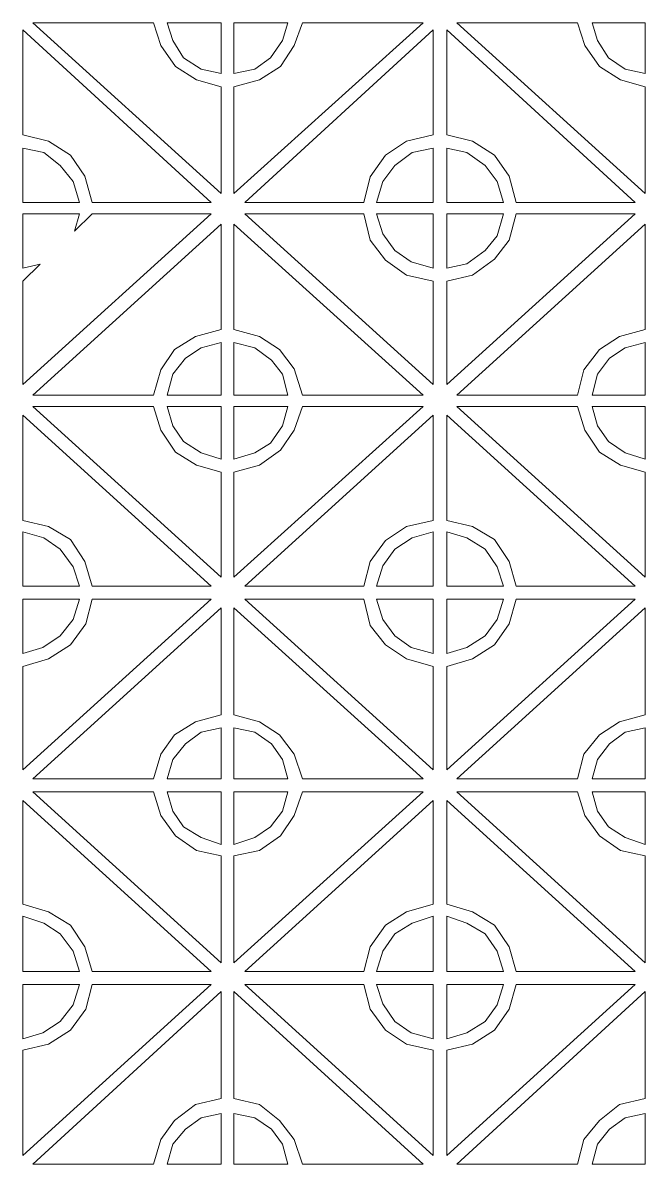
# Model space of a CAD drawing. Header units: millimetres. Extents: x -1200 to 1200, y -590 to 590.
# Drawn here: x 556 to 1200, y -590 to 590 of the extents above; entities that cross this region are included whole.
import ezdxf

# ---------------------------------------------------------------- set-up
doc = ezdxf.new("R2010")
doc.units = ezdxf.units.MM
doc.header["$MEASUREMENT"] = 0
doc.layers.add('Layer 1', color=7, linetype='Continuous')

msp = doc.modelspace()

# ---------------------------------------------------------------- linework, layer by layer
at = {"layer": 'Layer 1', "color": 250, "lineweight": 20}
for points, knots in [([(628.0715, 404.3306), (628.0715, 404.3306), (620.5091, 431.4924), (620.5091, 431.4924), (620.5091, 431.4924), (605.3845, 453.2242), (605.3845, 453.2242), (605.3845, 453.2242), (582.6975, 467.7143), (582.6975, 467.7143), (582.6975, 467.7143), (556.2331, 474.0575), (556.2331, 474.0575), (556.2331, 474.0575), (556.2331, 582.7269), (556.2331, 582.7269), (556.2331, 582.7269), (750.9556, 404.3306), (750.9556, 404.3306), (750.9556, 404.3306), (628.0715, 404.3306), (628.0715, 404.3306)], [0, 0, 0, 0, 0.142857143, 0.142857143, 0.142857143, 0.285714286, 0.285714286, 0.285714286, 0.428571429, 0.428571429, 0.428571429, 0.571428571, 0.571428571, 0.571428571, 0.714285714, 0.714285714, 0.714285714, 0.857142857, 0.857142857, 0.857142857, 1, 1, 1, 1]), ([(566.6313, 589.972), (566.6313, 589.972), (691.4021, 589.972), (691.4021, 589.972), (691.4021, 589.972), (698.9645, 566.4253), (698.9645, 566.4253), (698.9645, 566.4253), (714.0892, 544.6937), (714.0892, 544.6937), (714.0892, 544.6937), (735.8309, 531.1054), (735.8309, 531.1054), (735.8309, 531.1054), (761.3538, 523.8604), (761.3538, 523.8604), (761.3538, 523.8604), (761.3538, 413.3834), (761.3538, 413.3834), (761.3538, 413.3834), (566.6313, 589.972), (566.6313, 589.972)], [0, 0, 0, 0, 0.142857143, 0.142857143, 0.142857143, 0.285714286, 0.285714286, 0.285714286, 0.428571429, 0.428571429, 0.428571429, 0.571428571, 0.571428571, 0.571428571, 0.714285714, 0.714285714, 0.714285714, 0.857142857, 0.857142857, 0.857142857, 1, 1, 1, 1]), ([(761.3538, 537.4487), (761.3538, 537.4487), (740.5574, 541.9731), (740.5574, 541.9731), (740.5574, 541.9731), (722.5968, 553.7464), (722.5968, 553.7464), (722.5968, 553.7464), (711.2533, 571.8592), (711.2533, 571.8592), (711.2533, 571.8592), (705.5815, 589.972), (705.5815, 589.972), (705.5815, 589.972), (761.3538, 589.972), (761.3538, 589.972), (761.3538, 589.972), (761.3538, 537.4487), (761.3538, 537.4487)], [0, 0, 0, 0, 0.166666667, 0.166666667, 0.166666667, 0.333333333, 0.333333333, 0.333333333, 0.5, 0.5, 0.5, 0.666666667, 0.666666667, 0.666666667, 0.833333333, 0.833333333, 0.833333333, 1, 1, 1, 1]), ([(774.5879, 413.3834), (774.5879, 413.3834), (774.5879, 523.8604), (774.5879, 523.8604), (774.5879, 523.8604), (801.0522, 531.1054), (801.0522, 531.1054), (801.0522, 531.1054), (822.7939, 544.6937), (822.7939, 544.6937), (822.7939, 544.6937), (836.9733, 566.4253), (836.9733, 566.4253), (836.9733, 566.4253), (845.4809, 589.972), (845.4809, 589.972), (845.4809, 589.972), (970.2556, 589.972), (970.2556, 589.972), (970.2556, 589.972), (774.5879, 413.3834), (774.5879, 413.3834)], [0, 0, 0, 0, 0.142857143, 0.142857143, 0.142857143, 0.285714286, 0.285714286, 0.285714286, 0.428571429, 0.428571429, 0.428571429, 0.571428571, 0.571428571, 0.571428571, 0.714285714, 0.714285714, 0.714285714, 0.857142857, 0.857142857, 0.857142857, 1, 1, 1, 1]), ([(774.5879, 537.4487), (774.5879, 537.4487), (774.5879, 589.972), (774.5879, 589.972), (774.5879, 589.972), (830.3562, 589.972), (830.3562, 589.972), (830.3562, 589.972), (824.6845, 571.8592), (824.6845, 571.8592), (824.6845, 571.8592), (812.3957, 553.7464), (812.3957, 553.7464), (812.3957, 553.7464), (796.3257, 541.9731), (796.3257, 541.9731), (796.3257, 541.9731), (774.5879, 537.4487), (774.5879, 537.4487)], [0, 0, 0, 0, 0.166666667, 0.166666667, 0.166666667, 0.333333333, 0.333333333, 0.333333333, 0.5, 0.5, 0.5, 0.666666667, 0.666666667, 0.666666667, 0.833333333, 0.833333333, 0.833333333, 1, 1, 1, 1]), ([(785.9275, 404.3306), (785.9275, 404.3306), (980.65, 582.7269), (980.65, 582.7269), (980.65, 582.7269), (980.65, 474.0575), (980.65, 474.0575), (980.65, 474.0575), (953.2403, 467.7143), (953.2403, 467.7143), (953.2403, 467.7143), (931.4986, 453.2242), (931.4986, 453.2242), (931.4986, 453.2242), (915.4287, 430.5831), (915.4287, 430.5831), (915.4287, 430.5831), (908.8116, 404.3306), (908.8116, 404.3306), (908.8116, 404.3306), (785.9275, 404.3306), (785.9275, 404.3306)], [0, 0, 0, 0, 0.142857143, 0.142857143, 0.142857143, 0.285714286, 0.285714286, 0.285714286, 0.428571429, 0.428571429, 0.428571429, 0.571428571, 0.571428571, 0.571428571, 0.714285714, 0.714285714, 0.714285714, 0.857142857, 0.857142857, 0.857142857, 1, 1, 1, 1]), ([(1066.6715, 404.3306), (1066.6715, 404.3306), (1059.1092, 431.4924), (1059.1092, 431.4924), (1059.1092, 431.4924), (1043.9845, 453.2242), (1043.9845, 453.2242), (1043.9845, 453.2242), (1021.2975, 467.7143), (1021.2975, 467.7143), (1021.2975, 467.7143), (994.8293, 474.0575), (994.8293, 474.0575), (994.8293, 474.0575), (994.8293, 582.7269), (994.8293, 582.7269), (994.8293, 582.7269), (1189.5518, 404.3306), (1189.5518, 404.3306), (1189.5518, 404.3306), (1066.6715, 404.3306), (1066.6715, 404.3306)], [0, 0, 0, 0, 0.142857143, 0.142857143, 0.142857143, 0.285714286, 0.285714286, 0.285714286, 0.428571429, 0.428571429, 0.428571429, 0.571428571, 0.571428571, 0.571428571, 0.714285714, 0.714285714, 0.714285714, 0.857142857, 0.857142857, 0.857142857, 1, 1, 1, 1]), ([(1005.2275, 589.972), (1005.2275, 589.972), (1130.0022, 589.972), (1130.0022, 589.972), (1130.0022, 589.972), (1137.5646, 566.4253), (1137.5646, 566.4253), (1137.5646, 566.4253), (1152.6892, 544.6937), (1152.6892, 544.6937), (1152.6892, 544.6937), (1174.4271, 531.1054), (1174.4271, 531.1054), (1174.4271, 531.1054), (1199.95, 523.8604), (1199.95, 523.8604), (1199.95, 523.8604), (1199.95, 413.3834), (1199.95, 413.3834), (1199.95, 413.3834), (1005.2275, 589.972), (1005.2275, 589.972)], [0, 0, 0, 0, 0.142857143, 0.142857143, 0.142857143, 0.285714286, 0.285714286, 0.285714286, 0.428571429, 0.428571429, 0.428571429, 0.571428571, 0.571428571, 0.571428571, 0.714285714, 0.714285714, 0.714285714, 0.857142857, 0.857142857, 0.857142857, 1, 1, 1, 1]), ([(1199.95, 537.4487), (1199.95, 537.4487), (1179.1536, 541.9731), (1179.1536, 541.9731), (1179.1536, 541.9731), (1162.1421, 553.7464), (1162.1421, 553.7464), (1162.1421, 553.7464), (1150.7986, 571.8592), (1150.7986, 571.8592), (1150.7986, 571.8592), (1145.1269, 589.972), (1145.1269, 589.972), (1145.1269, 589.972), (1199.95, 589.972), (1199.95, 589.972), (1199.95, 589.972), (1199.95, 537.4487), (1199.95, 537.4487)], [0, 0, 0, 0, 0.166666667, 0.166666667, 0.166666667, 0.333333333, 0.333333333, 0.333333333, 0.5, 0.5, 0.5, 0.666666667, 0.666666667, 0.666666667, 0.833333333, 0.833333333, 0.833333333, 1, 1, 1, 1]), ([(556.2331, 404.3306), (556.2331, 404.3306), (556.2331, 460.4692), (556.2331, 460.4692), (556.2331, 460.4692), (577.9748, 455.941), (577.9748, 455.941), (577.9748, 455.941), (594.9863, 442.3565), (594.9863, 442.3565), (594.9863, 442.3565), (608.2203, 426.0624), (608.2203, 426.0624), (608.2203, 426.0624), (614.8374, 404.3306), (614.8374, 404.3306), (614.8374, 404.3306), (556.2331, 404.3306), (556.2331, 404.3306)], [0, 0, 0, 0, 0.166666667, 0.166666667, 0.166666667, 0.333333333, 0.333333333, 0.333333333, 0.5, 0.5, 0.5, 0.666666667, 0.666666667, 0.666666667, 0.833333333, 0.833333333, 0.833333333, 1, 1, 1, 1]), ([(922.0457, 404.3306), (922.0457, 404.3306), (928.6628, 426.0624), (928.6628, 426.0624), (928.6628, 426.0624), (940.9515, 442.3565), (940.9515, 442.3565), (940.9515, 442.3565), (958.9121, 455.941), (958.9121, 455.941), (958.9121, 455.941), (980.65, 460.4692), (980.65, 460.4692), (980.65, 460.4692), (980.65, 404.3306), (980.65, 404.3306), (980.65, 404.3306), (922.0457, 404.3306), (922.0457, 404.3306)], [0, 0, 0, 0, 0.166666667, 0.166666667, 0.166666667, 0.333333333, 0.333333333, 0.333333333, 0.5, 0.5, 0.5, 0.666666667, 0.666666667, 0.666666667, 0.833333333, 0.833333333, 0.833333333, 1, 1, 1, 1]), ([(994.8293, 404.3306), (994.8293, 404.3306), (994.8293, 460.4692), (994.8293, 460.4692), (994.8293, 460.4692), (1015.6257, 455.941), (1015.6257, 455.941), (1015.6257, 455.941), (1034.5316, 442.3565), (1034.5316, 442.3565), (1034.5316, 442.3565), (1046.8204, 426.0624), (1046.8204, 426.0624), (1046.8204, 426.0624), (1053.4375, 404.3306), (1053.4375, 404.3306), (1053.4375, 404.3306), (994.8293, 404.3306), (994.8293, 404.3306)], [0, 0, 0, 0, 0.166666667, 0.166666667, 0.166666667, 0.333333333, 0.333333333, 0.333333333, 0.5, 0.5, 0.5, 0.666666667, 0.666666667, 0.666666667, 0.833333333, 0.833333333, 0.833333333, 1, 1, 1, 1]), ([(556.2331, 392.5538), (556.2331, 392.5538), (614.8374, 392.5538), (614.8374, 392.5538), (614.8374, 392.5538), (609.5951, 374.6195), (609.5951, 374.6195), (609.5951, 374.6195), (628.0715, 392.5538), (628.0715, 392.5538), (628.0715, 392.5538), (750.9556, 392.5538), (750.9556, 392.5538), (750.9556, 392.5538), (556.2331, 215.9615), (556.2331, 215.9615), (556.2331, 215.9615), (556.2331, 322.8232), (556.2331, 322.8232), (556.2331, 322.8232), (574.2708, 340.3316), (574.2708, 340.3316), (574.2708, 340.3316), (556.2331, 336.4041), (556.2331, 336.4041), (556.2331, 336.4041), (556.2331, 392.5538), (556.2331, 392.5538)], [0, 0, 0, 0, 0.111111111, 0.111111111, 0.111111111, 0.222222222, 0.222222222, 0.222222222, 0.333333333, 0.333333333, 0.333333333, 0.444444444, 0.444444444, 0.444444444, 0.555555556, 0.555555556, 0.555555556, 0.666666667, 0.666666667, 0.666666667, 0.777777778, 0.777777778, 0.777777778, 0.888888889, 0.888888889, 0.888888889, 1, 1, 1, 1]), ([(785.9275, 392.5538), (785.9275, 392.5538), (908.8116, 392.5538), (908.8116, 392.5538), (908.8116, 392.5538), (915.4287, 365.3882), (915.4287, 365.3882), (915.4287, 365.3882), (931.4986, 344.5548), (931.4986, 344.5548), (931.4986, 344.5548), (953.2403, 329.1627), (953.2403, 329.1627), (953.2403, 329.1627), (980.65, 322.8232), (980.65, 322.8232), (980.65, 322.8232), (980.65, 215.9615), (980.65, 215.9615), (980.65, 215.9615), (785.9275, 392.5538), (785.9275, 392.5538)], [0, 0, 0, 0, 0.142857143, 0.142857143, 0.142857143, 0.285714286, 0.285714286, 0.285714286, 0.428571429, 0.428571429, 0.428571429, 0.571428571, 0.571428571, 0.571428571, 0.714285714, 0.714285714, 0.714285714, 0.857142857, 0.857142857, 0.857142857, 1, 1, 1, 1]), ([(922.0457, 392.5538), (922.0457, 392.5538), (980.65, 392.5538), (980.65, 392.5538), (980.65, 392.5538), (980.65, 336.4041), (980.65, 336.4041), (980.65, 336.4041), (957.9668, 342.7436), (957.9668, 342.7436), (957.9668, 342.7436), (940.9515, 354.5169), (940.9515, 354.5169), (940.9515, 354.5169), (928.6628, 371.7276), (928.6628, 371.7276), (928.6628, 371.7276), (922.0457, 392.5538), (922.0457, 392.5538)], [0, 0, 0, 0, 0.166666667, 0.166666667, 0.166666667, 0.333333333, 0.333333333, 0.333333333, 0.5, 0.5, 0.5, 0.666666667, 0.666666667, 0.666666667, 0.833333333, 0.833333333, 0.833333333, 1, 1, 1, 1]), ([(994.8293, 322.8232), (994.8293, 322.8232), (1021.2975, 329.1627), (1021.2975, 329.1627), (1021.2975, 329.1627), (1043.9845, 345.4605), (1043.9845, 345.4605), (1043.9845, 345.4605), (1059.1092, 365.3882), (1059.1092, 365.3882), (1059.1092, 365.3882), (1066.6715, 392.5538), (1066.6715, 392.5538), (1066.6715, 392.5538), (1189.5518, 392.5538), (1189.5518, 392.5538), (1189.5518, 392.5538), (994.8293, 215.9615), (994.8293, 215.9615), (994.8293, 215.9615), (994.8293, 322.8232), (994.8293, 322.8232)], [0, 0, 0, 0, 0.142857143, 0.142857143, 0.142857143, 0.285714286, 0.285714286, 0.285714286, 0.428571429, 0.428571429, 0.428571429, 0.571428571, 0.571428571, 0.571428571, 0.714285714, 0.714285714, 0.714285714, 0.857142857, 0.857142857, 0.857142857, 1, 1, 1, 1]), ([(994.8293, 392.5538), (994.8293, 392.5538), (1053.4375, 392.5538), (1053.4375, 392.5538), (1053.4375, 392.5538), (1046.8204, 369.9164), (1046.8204, 369.9164), (1046.8204, 369.9164), (1034.5316, 354.5169), (1034.5316, 354.5169), (1034.5316, 354.5169), (1015.6257, 340.9323), (1015.6257, 340.9323), (1015.6257, 340.9323), (994.8293, 336.4041), (994.8293, 336.4041), (994.8293, 336.4041), (994.8293, 392.5538), (994.8293, 392.5538)], [0, 0, 0, 0, 0.166666667, 0.166666667, 0.166666667, 0.333333333, 0.333333333, 0.333333333, 0.5, 0.5, 0.5, 0.666666667, 0.666666667, 0.666666667, 0.833333333, 0.833333333, 0.833333333, 1, 1, 1, 1]), ([(566.6313, 205.0938), (566.6313, 205.0938), (761.3538, 381.686), (761.3538, 381.686), (761.3538, 381.686), (761.3538, 273.013), (761.3538, 273.013), (761.3538, 273.013), (734.8856, 265.7679), (734.8856, 265.7679), (734.8856, 265.7679), (713.1439, 252.187), (713.1439, 252.187), (713.1439, 252.187), (698.9645, 231.3573), (698.9645, 231.3573), (698.9645, 231.3573), (691.4021, 205.0938), (691.4021, 205.0938), (691.4021, 205.0938), (566.6313, 205.0938), (566.6313, 205.0938)], [0, 0, 0, 0, 0.142857143, 0.142857143, 0.142857143, 0.285714286, 0.285714286, 0.285714286, 0.428571429, 0.428571429, 0.428571429, 0.571428571, 0.571428571, 0.571428571, 0.714285714, 0.714285714, 0.714285714, 0.857142857, 0.857142857, 0.857142857, 1, 1, 1, 1]), ([(774.5879, 273.013), (774.5879, 273.013), (774.5879, 381.686), (774.5879, 381.686), (774.5879, 381.686), (970.2556, 205.0938), (970.2556, 205.0938), (970.2556, 205.0938), (845.4809, 205.0938), (845.4809, 205.0938), (845.4809, 205.0938), (836.9733, 232.2629), (836.9733, 232.2629), (836.9733, 232.2629), (821.8486, 252.187), (821.8486, 252.187), (821.8486, 252.187), (801.0522, 265.7679), (801.0522, 265.7679), (801.0522, 265.7679), (774.5879, 273.013), (774.5879, 273.013)], [0, 0, 0, 0, 0.142857143, 0.142857143, 0.142857143, 0.285714286, 0.285714286, 0.285714286, 0.428571429, 0.428571429, 0.428571429, 0.571428571, 0.571428571, 0.571428571, 0.714285714, 0.714285714, 0.714285714, 0.857142857, 0.857142857, 0.857142857, 1, 1, 1, 1]), ([(1005.2275, 205.0938), (1005.2275, 205.0938), (1199.95, 381.686), (1199.95, 381.686), (1199.95, 381.686), (1199.95, 273.013), (1199.95, 273.013), (1199.95, 273.013), (1173.4818, 265.7679), (1173.4818, 265.7679), (1173.4818, 265.7679), (1152.6892, 252.187), (1152.6892, 252.187), (1152.6892, 252.187), (1136.6193, 231.3573), (1136.6193, 231.3573), (1136.6193, 231.3573), (1130.0022, 205.0938), (1130.0022, 205.0938), (1130.0022, 205.0938), (1005.2275, 205.0938), (1005.2275, 205.0938)], [0, 0, 0, 0, 0.142857143, 0.142857143, 0.142857143, 0.285714286, 0.285714286, 0.285714286, 0.428571429, 0.428571429, 0.428571429, 0.571428571, 0.571428571, 0.571428571, 0.714285714, 0.714285714, 0.714285714, 0.857142857, 0.857142857, 0.857142857, 1, 1, 1, 1]), ([(740.5574, 253.9983), (740.5574, 253.9983), (761.3538, 259.4322), (761.3538, 259.4322), (761.3538, 259.4322), (761.3538, 205.0938), (761.3538, 205.0938), (761.3538, 205.0938), (705.5815, 205.0938), (705.5815, 205.0938), (705.5815, 205.0938), (711.2533, 226.8291), (711.2533, 226.8291), (711.2533, 226.8291), (724.4874, 243.127), (724.4874, 243.127), (724.4874, 243.127), (740.5574, 253.9983), (740.5574, 253.9983)], [0, 0, 0, 0, 0.166666667, 0.166666667, 0.166666667, 0.333333333, 0.333333333, 0.333333333, 0.5, 0.5, 0.5, 0.666666667, 0.666666667, 0.666666667, 0.833333333, 0.833333333, 0.833333333, 1, 1, 1, 1]), ([(774.5879, 205.0938), (774.5879, 205.0938), (774.5879, 259.4322), (774.5879, 259.4322), (774.5879, 259.4322), (796.3257, 253.9983), (796.3257, 253.9983), (796.3257, 253.9983), (813.341, 241.3157), (813.341, 241.3157), (813.341, 241.3157), (824.6845, 226.8291), (824.6845, 226.8291), (824.6845, 226.8291), (830.3562, 205.0938), (830.3562, 205.0938), (830.3562, 205.0938), (774.5879, 205.0938), (774.5879, 205.0938)], [0, 0, 0, 0, 0.166666667, 0.166666667, 0.166666667, 0.333333333, 0.333333333, 0.333333333, 0.5, 0.5, 0.5, 0.666666667, 0.666666667, 0.666666667, 0.833333333, 0.833333333, 0.833333333, 1, 1, 1, 1]), ([(1179.1536, 253.9983), (1179.1536, 253.9983), (1199.95, 259.4322), (1199.95, 259.4322), (1199.95, 259.4322), (1199.95, 205.0938), (1199.95, 205.0938), (1199.95, 205.0938), (1145.1269, 205.0938), (1145.1269, 205.0938), (1145.1269, 205.0938), (1150.7986, 226.8291), (1150.7986, 226.8291), (1150.7986, 226.8291), (1163.0874, 243.127), (1163.0874, 243.127), (1163.0874, 243.127), (1179.1536, 253.9983), (1179.1536, 253.9983)], [0, 0, 0, 0, 0.166666667, 0.166666667, 0.166666667, 0.333333333, 0.333333333, 0.333333333, 0.5, 0.5, 0.5, 0.666666667, 0.666666667, 0.666666667, 0.833333333, 0.833333333, 0.833333333, 1, 1, 1, 1]), ([(761.3538, 16.7282), (761.3538, 16.7282), (566.6313, 193.3204), (566.6313, 193.3204), (566.6313, 193.3204), (691.4021, 193.3204), (691.4021, 193.3204), (691.4021, 193.3204), (698.9645, 168.8682), (698.9645, 168.8682), (698.9645, 168.8682), (714.0892, 146.2272), (714.0892, 146.2272), (714.0892, 146.2272), (735.8309, 132.6463), (735.8309, 132.6463), (735.8309, 132.6463), (761.3538, 125.4012), (761.3538, 125.4012), (761.3538, 125.4012), (761.3538, 16.7282), (761.3538, 16.7282)], [0, 0, 0, 0, 0.142857143, 0.142857143, 0.142857143, 0.285714286, 0.285714286, 0.285714286, 0.428571429, 0.428571429, 0.428571429, 0.571428571, 0.571428571, 0.571428571, 0.714285714, 0.714285714, 0.714285714, 0.857142857, 0.857142857, 0.857142857, 1, 1, 1, 1]), ([(711.2533, 173.3964), (711.2533, 173.3964), (705.5815, 193.3204), (705.5815, 193.3204), (705.5815, 193.3204), (761.3538, 193.3204), (761.3538, 193.3204), (761.3538, 193.3204), (761.3538, 138.9895), (761.3538, 138.9895), (761.3538, 138.9895), (740.5574, 145.3253), (740.5574, 145.3253), (740.5574, 145.3253), (722.5968, 157.0949), (722.5968, 157.0949), (722.5968, 157.0949), (711.2533, 173.3964), (711.2533, 173.3964)], [0, 0, 0, 0, 0.166666667, 0.166666667, 0.166666667, 0.333333333, 0.333333333, 0.333333333, 0.5, 0.5, 0.5, 0.666666667, 0.666666667, 0.666666667, 0.833333333, 0.833333333, 0.833333333, 1, 1, 1, 1]), ([(774.5879, 16.7282), (774.5879, 16.7282), (774.5879, 125.4012), (774.5879, 125.4012), (774.5879, 125.4012), (801.0522, 132.6463), (801.0522, 132.6463), (801.0522, 132.6463), (822.7939, 148.0384), (822.7939, 148.0384), (822.7939, 148.0384), (836.9733, 168.8682), (836.9733, 168.8682), (836.9733, 168.8682), (845.4809, 193.3204), (845.4809, 193.3204), (845.4809, 193.3204), (970.2556, 193.3204), (970.2556, 193.3204), (970.2556, 193.3204), (774.5879, 16.7282), (774.5879, 16.7282)], [0, 0, 0, 0, 0.142857143, 0.142857143, 0.142857143, 0.285714286, 0.285714286, 0.285714286, 0.428571429, 0.428571429, 0.428571429, 0.571428571, 0.571428571, 0.571428571, 0.714285714, 0.714285714, 0.714285714, 0.857142857, 0.857142857, 0.857142857, 1, 1, 1, 1]), ([(774.5879, 193.3204), (774.5879, 193.3204), (830.3562, 193.3204), (830.3562, 193.3204), (830.3562, 193.3204), (824.6845, 173.3964), (824.6845, 173.3964), (824.6845, 173.3964), (812.3957, 155.2836), (812.3957, 155.2836), (812.3957, 155.2836), (796.3257, 145.3253), (796.3257, 145.3253), (796.3257, 145.3253), (774.5879, 138.9895), (774.5879, 138.9895), (774.5879, 138.9895), (774.5879, 193.3204), (774.5879, 193.3204)], [0, 0, 0, 0, 0.166666667, 0.166666667, 0.166666667, 0.333333333, 0.333333333, 0.333333333, 0.5, 0.5, 0.5, 0.666666667, 0.666666667, 0.666666667, 0.833333333, 0.833333333, 0.833333333, 1, 1, 1, 1]), ([(1199.95, 16.7282), (1199.95, 16.7282), (1005.2275, 193.3204), (1005.2275, 193.3204), (1005.2275, 193.3204), (1130.0022, 193.3204), (1130.0022, 193.3204), (1130.0022, 193.3204), (1137.5646, 168.8682), (1137.5646, 168.8682), (1137.5646, 168.8682), (1152.6892, 146.2272), (1152.6892, 146.2272), (1152.6892, 146.2272), (1174.4271, 132.6463), (1174.4271, 132.6463), (1174.4271, 132.6463), (1199.95, 125.4012), (1199.95, 125.4012), (1199.95, 125.4012), (1199.95, 16.7282), (1199.95, 16.7282)], [0, 0, 0, 0, 0.142857143, 0.142857143, 0.142857143, 0.285714286, 0.285714286, 0.285714286, 0.428571429, 0.428571429, 0.428571429, 0.571428571, 0.571428571, 0.571428571, 0.714285714, 0.714285714, 0.714285714, 0.857142857, 0.857142857, 0.857142857, 1, 1, 1, 1]), ([(1199.95, 138.9895), (1199.95, 138.9895), (1179.1536, 145.3253), (1179.1536, 145.3253), (1179.1536, 145.3253), (1162.1421, 157.0949), (1162.1421, 157.0949), (1162.1421, 157.0949), (1150.7986, 173.3964), (1150.7986, 173.3964), (1150.7986, 173.3964), (1145.1269, 193.3204), (1145.1269, 193.3204), (1145.1269, 193.3204), (1199.95, 193.3204), (1199.95, 193.3204), (1199.95, 193.3204), (1199.95, 138.9895), (1199.95, 138.9895)], [0, 0, 0, 0, 0.166666667, 0.166666667, 0.166666667, 0.333333333, 0.333333333, 0.333333333, 0.5, 0.5, 0.5, 0.666666667, 0.666666667, 0.666666667, 0.833333333, 0.833333333, 0.833333333, 1, 1, 1, 1]), ([(628.0715, 7.6717), (628.0715, 7.6717), (620.5091, 33.0297), (620.5091, 33.0297), (620.5091, 33.0297), (605.3845, 55.667), (605.3845, 55.667), (605.3845, 55.667), (582.6975, 69.2516), (582.6975, 69.2516), (582.6975, 69.2516), (556.2331, 75.591), (556.2331, 75.591), (556.2331, 75.591), (556.2331, 184.264), (556.2331, 184.264), (556.2331, 184.264), (750.9556, 7.6717), (750.9556, 7.6717), (750.9556, 7.6717), (628.0715, 7.6717), (628.0715, 7.6717)], [0, 0, 0, 0, 0.142857143, 0.142857143, 0.142857143, 0.285714286, 0.285714286, 0.285714286, 0.428571429, 0.428571429, 0.428571429, 0.571428571, 0.571428571, 0.571428571, 0.714285714, 0.714285714, 0.714285714, 0.857142857, 0.857142857, 0.857142857, 1, 1, 1, 1]), ([(785.9275, 7.6717), (785.9275, 7.6717), (980.65, 184.264), (980.65, 184.264), (980.65, 184.264), (980.65, 75.591), (980.65, 75.591), (980.65, 75.591), (953.2403, 69.2516), (953.2403, 69.2516), (953.2403, 69.2516), (931.4986, 54.7613), (931.4986, 54.7613), (931.4986, 54.7613), (915.4287, 33.0297), (915.4287, 33.0297), (915.4287, 33.0297), (908.8116, 7.6717), (908.8116, 7.6717), (908.8116, 7.6717), (785.9275, 7.6717), (785.9275, 7.6717)], [0, 0, 0, 0, 0.142857143, 0.142857143, 0.142857143, 0.285714286, 0.285714286, 0.285714286, 0.428571429, 0.428571429, 0.428571429, 0.571428571, 0.571428571, 0.571428571, 0.714285714, 0.714285714, 0.714285714, 0.857142857, 0.857142857, 0.857142857, 1, 1, 1, 1]), ([(1066.6715, 7.6717), (1066.6715, 7.6717), (1059.1092, 33.0297), (1059.1092, 33.0297), (1059.1092, 33.0297), (1043.9845, 55.667), (1043.9845, 55.667), (1043.9845, 55.667), (1021.2975, 69.2516), (1021.2975, 69.2516), (1021.2975, 69.2516), (994.8293, 75.591), (994.8293, 75.591), (994.8293, 75.591), (994.8293, 184.264), (994.8293, 184.264), (994.8293, 184.264), (1189.5518, 7.6717), (1189.5518, 7.6717), (1189.5518, 7.6717), (1066.6715, 7.6717), (1066.6715, 7.6717)], [0, 0, 0, 0, 0.142857143, 0.142857143, 0.142857143, 0.285714286, 0.285714286, 0.285714286, 0.428571429, 0.428571429, 0.428571429, 0.571428571, 0.571428571, 0.571428571, 0.714285714, 0.714285714, 0.714285714, 0.857142857, 0.857142857, 0.857142857, 1, 1, 1, 1]), ([(556.2331, 7.6717), (556.2331, 7.6717), (556.2331, 63.8178), (556.2331, 63.8178), (556.2331, 63.8178), (577.9748, 57.4783), (577.9748, 57.4783), (577.9748, 57.4783), (594.9863, 45.7086), (594.9863, 45.7086), (594.9863, 45.7086), (608.2203, 27.5995), (608.2203, 27.5995), (608.2203, 27.5995), (614.8374, 7.6717), (614.8374, 7.6717), (614.8374, 7.6717), (556.2331, 7.6717), (556.2331, 7.6717)], [0, 0, 0, 0, 0.166666667, 0.166666667, 0.166666667, 0.333333333, 0.333333333, 0.333333333, 0.5, 0.5, 0.5, 0.666666667, 0.666666667, 0.666666667, 0.833333333, 0.833333333, 0.833333333, 1, 1, 1, 1]), ([(940.9515, 45.7086), (940.9515, 45.7086), (958.9121, 57.4783), (958.9121, 57.4783), (958.9121, 57.4783), (980.65, 63.8178), (980.65, 63.8178), (980.65, 63.8178), (980.65, 7.6717), (980.65, 7.6717), (980.65, 7.6717), (922.0457, 7.6717), (922.0457, 7.6717), (922.0457, 7.6717), (928.6628, 28.5052), (928.6628, 28.5052), (928.6628, 28.5052), (940.9515, 45.7086), (940.9515, 45.7086)], [0, 0, 0, 0, 0.166666667, 0.166666667, 0.166666667, 0.333333333, 0.333333333, 0.333333333, 0.5, 0.5, 0.5, 0.666666667, 0.666666667, 0.666666667, 0.833333333, 0.833333333, 0.833333333, 1, 1, 1, 1]), ([(994.8293, 7.6717), (994.8293, 7.6717), (994.8293, 63.8178), (994.8293, 63.8178), (994.8293, 63.8178), (1015.6257, 57.4783), (1015.6257, 57.4783), (1015.6257, 57.4783), (1034.5316, 45.7086), (1034.5316, 45.7086), (1034.5316, 45.7086), (1046.8204, 27.5995), (1046.8204, 27.5995), (1046.8204, 27.5995), (1053.4375, 7.6717), (1053.4375, 7.6717), (1053.4375, 7.6717), (994.8293, 7.6717), (994.8293, 7.6717)], [0, 0, 0, 0, 0.166666667, 0.166666667, 0.166666667, 0.333333333, 0.333333333, 0.333333333, 0.5, 0.5, 0.5, 0.666666667, 0.666666667, 0.666666667, 0.833333333, 0.833333333, 0.833333333, 1, 1, 1, 1]), ([(621.4544, -31.2708), (621.4544, -31.2708), (628.0715, -5.9128), (628.0715, -5.9128), (628.0715, -5.9128), (750.9556, -5.9128), (750.9556, -5.9128), (750.9556, -5.9128), (556.2331, -182.505), (556.2331, -182.505), (556.2331, -182.505), (556.2331, -75.6433), (556.2331, -75.6433), (556.2331, -75.6433), (582.6975, -67.4925), (582.6975, -67.4925), (582.6975, -67.4925), (605.3845, -53.0024), (605.3845, -53.0024), (605.3845, -53.0024), (621.4544, -31.2708), (621.4544, -31.2708)], [0, 0, 0, 0, 0.142857143, 0.142857143, 0.142857143, 0.285714286, 0.285714286, 0.285714286, 0.428571429, 0.428571429, 0.428571429, 0.571428571, 0.571428571, 0.571428571, 0.714285714, 0.714285714, 0.714285714, 0.857142857, 0.857142857, 0.857142857, 1, 1, 1, 1]), ([(556.2331, -5.9128), (556.2331, -5.9128), (614.8374, -5.9128), (614.8374, -5.9128), (614.8374, -5.9128), (608.2203, -26.7426), (608.2203, -26.7426), (608.2203, -26.7426), (594.9863, -43.9496), (594.9863, -43.9496), (594.9863, -43.9496), (577.0296, -55.7193), (577.0296, -55.7193), (577.0296, -55.7193), (556.2331, -62.0588), (556.2331, -62.0588), (556.2331, -62.0588), (556.2331, -5.9128), (556.2331, -5.9128)], [0, 0, 0, 0, 0.166666667, 0.166666667, 0.166666667, 0.333333333, 0.333333333, 0.333333333, 0.5, 0.5, 0.5, 0.666666667, 0.666666667, 0.666666667, 0.833333333, 0.833333333, 0.833333333, 1, 1, 1, 1]), ([(785.9275, -5.9128), (785.9275, -5.9128), (908.8116, -5.9128), (908.8116, -5.9128), (908.8116, -5.9128), (915.4287, -33.082), (915.4287, -33.082), (915.4287, -33.082), (931.4986, -53.0024), (931.4986, -53.0024), (931.4986, -53.0024), (953.2403, -67.4925), (953.2403, -67.4925), (953.2403, -67.4925), (980.65, -75.6433), (980.65, -75.6433), (980.65, -75.6433), (980.65, -182.505), (980.65, -182.505), (980.65, -182.505), (785.9275, -5.9128), (785.9275, -5.9128)], [0, 0, 0, 0, 0.142857143, 0.142857143, 0.142857143, 0.285714286, 0.285714286, 0.285714286, 0.428571429, 0.428571429, 0.428571429, 0.571428571, 0.571428571, 0.571428571, 0.714285714, 0.714285714, 0.714285714, 0.857142857, 0.857142857, 0.857142857, 1, 1, 1, 1]), ([(957.9668, -55.7193), (957.9668, -55.7193), (940.9515, -43.9496), (940.9515, -43.9496), (940.9515, -43.9496), (928.6628, -26.7426), (928.6628, -26.7426), (928.6628, -26.7426), (922.0457, -5.9128), (922.0457, -5.9128), (922.0457, -5.9128), (980.65, -5.9128), (980.65, -5.9128), (980.65, -5.9128), (980.65, -62.0588), (980.65, -62.0588), (980.65, -62.0588), (957.9668, -55.7193), (957.9668, -55.7193)], [0, 0, 0, 0, 0.166666667, 0.166666667, 0.166666667, 0.333333333, 0.333333333, 0.333333333, 0.5, 0.5, 0.5, 0.666666667, 0.666666667, 0.666666667, 0.833333333, 0.833333333, 0.833333333, 1, 1, 1, 1]), ([(1059.1092, -31.2708), (1059.1092, -31.2708), (1066.6715, -5.9128), (1066.6715, -5.9128), (1066.6715, -5.9128), (1189.5518, -5.9128), (1189.5518, -5.9128), (1189.5518, -5.9128), (994.8293, -182.505), (994.8293, -182.505), (994.8293, -182.505), (994.8293, -75.6433), (994.8293, -75.6433), (994.8293, -75.6433), (1021.2975, -67.4925), (1021.2975, -67.4925), (1021.2975, -67.4925), (1043.9845, -53.0024), (1043.9845, -53.0024), (1043.9845, -53.0024), (1059.1092, -31.2708), (1059.1092, -31.2708)], [0, 0, 0, 0, 0.142857143, 0.142857143, 0.142857143, 0.285714286, 0.285714286, 0.285714286, 0.428571429, 0.428571429, 0.428571429, 0.571428571, 0.571428571, 0.571428571, 0.714285714, 0.714285714, 0.714285714, 0.857142857, 0.857142857, 0.857142857, 1, 1, 1, 1]), ([(994.8293, -5.9128), (994.8293, -5.9128), (1053.4375, -5.9128), (1053.4375, -5.9128), (1053.4375, -5.9128), (1046.8204, -26.7426), (1046.8204, -26.7426), (1046.8204, -26.7426), (1034.5316, -43.9496), (1034.5316, -43.9496), (1034.5316, -43.9496), (1015.6257, -55.7193), (1015.6257, -55.7193), (1015.6257, -55.7193), (994.8293, -62.0588), (994.8293, -62.0588), (994.8293, -62.0588), (994.8293, -5.9128), (994.8293, -5.9128)], [0, 0, 0, 0, 0.166666667, 0.166666667, 0.166666667, 0.333333333, 0.333333333, 0.333333333, 0.5, 0.5, 0.5, 0.666666667, 0.666666667, 0.666666667, 0.833333333, 0.833333333, 0.833333333, 1, 1, 1, 1]), ([(566.6313, -191.5615), (566.6313, -191.5615), (761.3538, -14.9692), (761.3538, -14.9692), (761.3538, -14.9692), (761.3538, -125.4535), (761.3538, -125.4535), (761.3538, -125.4535), (734.8856, -132.6986), (734.8856, -132.6986), (734.8856, -132.6986), (713.1439, -146.2795), (713.1439, -146.2795), (713.1439, -146.2795), (698.9645, -166.2036), (698.9645, -166.2036), (698.9645, -166.2036), (691.4021, -191.5615), (691.4021, -191.5615), (691.4021, -191.5615), (566.6313, -191.5615), (566.6313, -191.5615)], [0, 0, 0, 0, 0.142857143, 0.142857143, 0.142857143, 0.285714286, 0.285714286, 0.285714286, 0.428571429, 0.428571429, 0.428571429, 0.571428571, 0.571428571, 0.571428571, 0.714285714, 0.714285714, 0.714285714, 0.857142857, 0.857142857, 0.857142857, 1, 1, 1, 1]), ([(774.5879, -125.4535), (774.5879, -125.4535), (774.5879, -14.9692), (774.5879, -14.9692), (774.5879, -14.9692), (970.2556, -191.5615), (970.2556, -191.5615), (970.2556, -191.5615), (845.4809, -191.5615), (845.4809, -191.5615), (845.4809, -191.5615), (836.9733, -166.2036), (836.9733, -166.2036), (836.9733, -166.2036), (821.8486, -146.2795), (821.8486, -146.2795), (821.8486, -146.2795), (801.0522, -132.6986), (801.0522, -132.6986), (801.0522, -132.6986), (774.5879, -125.4535), (774.5879, -125.4535)], [0, 0, 0, 0, 0.142857143, 0.142857143, 0.142857143, 0.285714286, 0.285714286, 0.285714286, 0.428571429, 0.428571429, 0.428571429, 0.571428571, 0.571428571, 0.571428571, 0.714285714, 0.714285714, 0.714285714, 0.857142857, 0.857142857, 0.857142857, 1, 1, 1, 1]), ([(1005.2275, -191.5615), (1005.2275, -191.5615), (1199.95, -14.9692), (1199.95, -14.9692), (1199.95, -14.9692), (1199.95, -125.4535), (1199.95, -125.4535), (1199.95, -125.4535), (1173.4818, -132.6986), (1173.4818, -132.6986), (1173.4818, -132.6986), (1152.6892, -146.2795), (1152.6892, -146.2795), (1152.6892, -146.2795), (1136.6193, -166.2036), (1136.6193, -166.2036), (1136.6193, -166.2036), (1130.0022, -191.5615), (1130.0022, -191.5615), (1130.0022, -191.5615), (1005.2275, -191.5615), (1005.2275, -191.5615)], [0, 0, 0, 0, 0.142857143, 0.142857143, 0.142857143, 0.285714286, 0.285714286, 0.285714286, 0.428571429, 0.428571429, 0.428571429, 0.571428571, 0.571428571, 0.571428571, 0.714285714, 0.714285714, 0.714285714, 0.857142857, 0.857142857, 0.857142857, 1, 1, 1, 1]), ([(740.5574, -143.5626), (740.5574, -143.5626), (761.3538, -139.0343), (761.3538, -139.0343), (761.3538, -139.0343), (761.3538, -191.5615), (761.3538, -191.5615), (761.3538, -191.5615), (705.5815, -191.5615), (705.5815, -191.5615), (705.5815, -191.5615), (711.2533, -171.6375), (711.2533, -171.6375), (711.2533, -171.6375), (724.4874, -155.3359), (724.4874, -155.3359), (724.4874, -155.3359), (740.5574, -143.5626), (740.5574, -143.5626)], [0, 0, 0, 0, 0.166666667, 0.166666667, 0.166666667, 0.333333333, 0.333333333, 0.333333333, 0.5, 0.5, 0.5, 0.666666667, 0.666666667, 0.666666667, 0.833333333, 0.833333333, 0.833333333, 1, 1, 1, 1]), ([(774.5879, -191.5615), (774.5879, -191.5615), (774.5879, -139.0343), (774.5879, -139.0343), (774.5879, -139.0343), (796.3257, -143.5626), (796.3257, -143.5626), (796.3257, -143.5626), (813.341, -155.3359), (813.341, -155.3359), (813.341, -155.3359), (824.6845, -171.6375), (824.6845, -171.6375), (824.6845, -171.6375), (830.3562, -191.5615), (830.3562, -191.5615), (830.3562, -191.5615), (774.5879, -191.5615), (774.5879, -191.5615)], [0, 0, 0, 0, 0.166666667, 0.166666667, 0.166666667, 0.333333333, 0.333333333, 0.333333333, 0.5, 0.5, 0.5, 0.666666667, 0.666666667, 0.666666667, 0.833333333, 0.833333333, 0.833333333, 1, 1, 1, 1]), ([(1179.1536, -143.5626), (1179.1536, -143.5626), (1199.95, -139.0343), (1199.95, -139.0343), (1199.95, -139.0343), (1199.95, -191.5615), (1199.95, -191.5615), (1199.95, -191.5615), (1145.1269, -191.5615), (1145.1269, -191.5615), (1145.1269, -191.5615), (1150.7986, -171.6375), (1150.7986, -171.6375), (1150.7986, -171.6375), (1163.0874, -155.3359), (1163.0874, -155.3359), (1163.0874, -155.3359), (1179.1536, -143.5626), (1179.1536, -143.5626)], [0, 0, 0, 0, 0.166666667, 0.166666667, 0.166666667, 0.333333333, 0.333333333, 0.333333333, 0.5, 0.5, 0.5, 0.666666667, 0.666666667, 0.666666667, 0.833333333, 0.833333333, 0.833333333, 1, 1, 1, 1]), ([(566.6313, -205.1461), (566.6313, -205.1461), (691.4021, -205.1461), (691.4021, -205.1461), (691.4021, -205.1461), (698.9645, -229.5983), (698.9645, -229.5983), (698.9645, -229.5983), (714.0892, -250.4243), (714.0892, -250.4243), (714.0892, -250.4243), (735.8309, -265.8202), (735.8309, -265.8202), (735.8309, -265.8202), (761.3538, -271.2541), (761.3538, -271.2541), (761.3538, -271.2541), (761.3538, -381.7384), (761.3538, -381.7384), (761.3538, -381.7384), (566.6313, -205.1461), (566.6313, -205.1461)], [0, 0, 0, 0, 0.142857143, 0.142857143, 0.142857143, 0.285714286, 0.285714286, 0.285714286, 0.428571429, 0.428571429, 0.428571429, 0.571428571, 0.571428571, 0.571428571, 0.714285714, 0.714285714, 0.714285714, 0.857142857, 0.857142857, 0.857142857, 1, 1, 1, 1]), ([(722.5968, -241.368), (722.5968, -241.368), (711.2533, -225.0701), (711.2533, -225.0701), (711.2533, -225.0701), (705.5815, -205.1461), (705.5815, -205.1461), (705.5815, -205.1461), (761.3538, -205.1461), (761.3538, -205.1461), (761.3538, -205.1461), (761.3538, -259.4807), (761.3538, -259.4807), (761.3538, -259.4807), (740.5574, -252.2356), (740.5574, -252.2356), (740.5574, -252.2356), (722.5968, -241.368), (722.5968, -241.368)], [0, 0, 0, 0, 0.166666667, 0.166666667, 0.166666667, 0.333333333, 0.333333333, 0.333333333, 0.5, 0.5, 0.5, 0.666666667, 0.666666667, 0.666666667, 0.833333333, 0.833333333, 0.833333333, 1, 1, 1, 1]), ([(774.5879, -381.7384), (774.5879, -381.7384), (774.5879, -271.2541), (774.5879, -271.2541), (774.5879, -271.2541), (801.0522, -265.8202), (801.0522, -265.8202), (801.0522, -265.8202), (822.7939, -250.4243), (822.7939, -250.4243), (822.7939, -250.4243), (836.9733, -229.5983), (836.9733, -229.5983), (836.9733, -229.5983), (845.4809, -205.1461), (845.4809, -205.1461), (845.4809, -205.1461), (970.2556, -205.1461), (970.2556, -205.1461), (970.2556, -205.1461), (774.5879, -381.7384), (774.5879, -381.7384)], [0, 0, 0, 0, 0.142857143, 0.142857143, 0.142857143, 0.285714286, 0.285714286, 0.285714286, 0.428571429, 0.428571429, 0.428571429, 0.571428571, 0.571428571, 0.571428571, 0.714285714, 0.714285714, 0.714285714, 0.857142857, 0.857142857, 0.857142857, 1, 1, 1, 1]), ([(774.5879, -205.1461), (774.5879, -205.1461), (830.3562, -205.1461), (830.3562, -205.1461), (830.3562, -205.1461), (824.6845, -225.0701), (824.6845, -225.0701), (824.6845, -225.0701), (812.3957, -241.368), (812.3957, -241.368), (812.3957, -241.368), (796.3257, -252.2356), (796.3257, -252.2356), (796.3257, -252.2356), (774.5879, -259.4807), (774.5879, -259.4807), (774.5879, -259.4807), (774.5879, -205.1461), (774.5879, -205.1461)], [0, 0, 0, 0, 0.166666667, 0.166666667, 0.166666667, 0.333333333, 0.333333333, 0.333333333, 0.5, 0.5, 0.5, 0.666666667, 0.666666667, 0.666666667, 0.833333333, 0.833333333, 0.833333333, 1, 1, 1, 1]), ([(1005.2275, -205.1461), (1005.2275, -205.1461), (1130.0022, -205.1461), (1130.0022, -205.1461), (1130.0022, -205.1461), (1137.5646, -229.5983), (1137.5646, -229.5983), (1137.5646, -229.5983), (1152.6892, -250.4243), (1152.6892, -250.4243), (1152.6892, -250.4243), (1174.4271, -265.8202), (1174.4271, -265.8202), (1174.4271, -265.8202), (1199.95, -271.2541), (1199.95, -271.2541), (1199.95, -271.2541), (1199.95, -381.7384), (1199.95, -381.7384), (1199.95, -381.7384), (1005.2275, -205.1461), (1005.2275, -205.1461)], [0, 0, 0, 0, 0.142857143, 0.142857143, 0.142857143, 0.285714286, 0.285714286, 0.285714286, 0.428571429, 0.428571429, 0.428571429, 0.571428571, 0.571428571, 0.571428571, 0.714285714, 0.714285714, 0.714285714, 0.857142857, 0.857142857, 0.857142857, 1, 1, 1, 1]), ([(1179.1536, -252.2356), (1179.1536, -252.2356), (1162.1421, -241.368), (1162.1421, -241.368), (1162.1421, -241.368), (1150.7986, -225.0701), (1150.7986, -225.0701), (1150.7986, -225.0701), (1145.1269, -205.1461), (1145.1269, -205.1461), (1145.1269, -205.1461), (1199.95, -205.1461), (1199.95, -205.1461), (1199.95, -205.1461), (1199.95, -259.4807), (1199.95, -259.4807), (1199.95, -259.4807), (1179.1536, -252.2356), (1179.1536, -252.2356)], [0, 0, 0, 0, 0.166666667, 0.166666667, 0.166666667, 0.333333333, 0.333333333, 0.333333333, 0.5, 0.5, 0.5, 0.666666667, 0.666666667, 0.666666667, 0.833333333, 0.833333333, 0.833333333, 1, 1, 1, 1]), ([(628.0715, -390.7947), (628.0715, -390.7947), (620.5091, -365.4368), (620.5091, -365.4368), (620.5091, -365.4368), (605.3845, -342.7959), (605.3845, -342.7959), (605.3845, -342.7959), (582.6975, -329.2113), (582.6975, -329.2113), (582.6975, -329.2113), (556.2331, -321.0643), (556.2331, -321.0643), (556.2331, -321.0643), (556.2331, -214.2025), (556.2331, -214.2025), (556.2331, -214.2025), (750.9556, -390.7947), (750.9556, -390.7947), (750.9556, -390.7947), (628.0715, -390.7947), (628.0715, -390.7947)], [0, 0, 0, 0, 0.142857143, 0.142857143, 0.142857143, 0.285714286, 0.285714286, 0.285714286, 0.428571429, 0.428571429, 0.428571429, 0.571428571, 0.571428571, 0.571428571, 0.714285714, 0.714285714, 0.714285714, 0.857142857, 0.857142857, 0.857142857, 1, 1, 1, 1]), ([(785.9275, -390.7947), (785.9275, -390.7947), (980.65, -214.2025), (980.65, -214.2025), (980.65, -214.2025), (980.65, -321.0643), (980.65, -321.0643), (980.65, -321.0643), (953.2403, -329.2113), (953.2403, -329.2113), (953.2403, -329.2113), (931.4986, -342.7959), (931.4986, -342.7959), (931.4986, -342.7959), (915.4287, -365.4368), (915.4287, -365.4368), (915.4287, -365.4368), (908.8116, -390.7947), (908.8116, -390.7947), (908.8116, -390.7947), (785.9275, -390.7947), (785.9275, -390.7947)], [0, 0, 0, 0, 0.142857143, 0.142857143, 0.142857143, 0.285714286, 0.285714286, 0.285714286, 0.428571429, 0.428571429, 0.428571429, 0.571428571, 0.571428571, 0.571428571, 0.714285714, 0.714285714, 0.714285714, 0.857142857, 0.857142857, 0.857142857, 1, 1, 1, 1]), ([(994.8293, -321.0643), (994.8293, -321.0643), (994.8293, -214.2025), (994.8293, -214.2025), (994.8293, -214.2025), (1189.5518, -390.7947), (1189.5518, -390.7947), (1189.5518, -390.7947), (1066.6715, -390.7947), (1066.6715, -390.7947), (1066.6715, -390.7947), (1059.1092, -365.4368), (1059.1092, -365.4368), (1059.1092, -365.4368), (1043.9845, -342.7959), (1043.9845, -342.7959), (1043.9845, -342.7959), (1021.2975, -329.2113), (1021.2975, -329.2113), (1021.2975, -329.2113), (994.8293, -321.0643), (994.8293, -321.0643)], [0, 0, 0, 0, 0.142857143, 0.142857143, 0.142857143, 0.285714286, 0.285714286, 0.285714286, 0.428571429, 0.428571429, 0.428571429, 0.571428571, 0.571428571, 0.571428571, 0.714285714, 0.714285714, 0.714285714, 0.857142857, 0.857142857, 0.857142857, 1, 1, 1, 1]), ([(556.2331, -390.7947), (556.2331, -390.7947), (556.2331, -333.7395), (556.2331, -333.7395), (556.2331, -333.7395), (577.9748, -340.9846), (577.9748, -340.9846), (577.9748, -340.9846), (594.9863, -351.8523), (594.9863, -351.8523), (594.9863, -351.8523), (608.2203, -369.965), (608.2203, -369.965), (608.2203, -369.965), (614.8374, -390.7947), (614.8374, -390.7947), (614.8374, -390.7947), (556.2331, -390.7947), (556.2331, -390.7947)], [0, 0, 0, 0, 0.166666667, 0.166666667, 0.166666667, 0.333333333, 0.333333333, 0.333333333, 0.5, 0.5, 0.5, 0.666666667, 0.666666667, 0.666666667, 0.833333333, 0.833333333, 0.833333333, 1, 1, 1, 1]), ([(958.9121, -340.9846), (958.9121, -340.9846), (980.65, -333.7395), (980.65, -333.7395), (980.65, -333.7395), (980.65, -390.7947), (980.65, -390.7947), (980.65, -390.7947), (922.0457, -390.7947), (922.0457, -390.7947), (922.0457, -390.7947), (928.6628, -369.965), (928.6628, -369.965), (928.6628, -369.965), (940.9515, -351.8523), (940.9515, -351.8523), (940.9515, -351.8523), (958.9121, -340.9846), (958.9121, -340.9846)], [0, 0, 0, 0, 0.166666667, 0.166666667, 0.166666667, 0.333333333, 0.333333333, 0.333333333, 0.5, 0.5, 0.5, 0.666666667, 0.666666667, 0.666666667, 0.833333333, 0.833333333, 0.833333333, 1, 1, 1, 1]), ([(994.8293, -390.7947), (994.8293, -390.7947), (994.8293, -333.7395), (994.8293, -333.7395), (994.8293, -333.7395), (1015.6257, -340.9846), (1015.6257, -340.9846), (1015.6257, -340.9846), (1034.5316, -351.8523), (1034.5316, -351.8523), (1034.5316, -351.8523), (1046.8204, -369.965), (1046.8204, -369.965), (1046.8204, -369.965), (1053.4375, -390.7947), (1053.4375, -390.7947), (1053.4375, -390.7947), (994.8293, -390.7947), (994.8293, -390.7947)], [0, 0, 0, 0, 0.166666667, 0.166666667, 0.166666667, 0.333333333, 0.333333333, 0.333333333, 0.5, 0.5, 0.5, 0.666666667, 0.666666667, 0.666666667, 0.833333333, 0.833333333, 0.833333333, 1, 1, 1, 1]), ([(621.4544, -429.7335), (621.4544, -429.7335), (628.0715, -404.3793), (628.0715, -404.3793), (628.0715, -404.3793), (750.9556, -404.3793), (750.9556, -404.3793), (750.9556, -404.3793), (556.2331, -580.9716), (556.2331, -580.9716), (556.2331, -580.9716), (556.2331, -472.2986), (556.2331, -472.2986), (556.2331, -472.2986), (582.6975, -465.9592), (582.6975, -465.9592), (582.6975, -465.9592), (605.3845, -451.4689), (605.3845, -451.4689), (605.3845, -451.4689), (621.4544, -429.7335), (621.4544, -429.7335)], [0, 0, 0, 0, 0.142857143, 0.142857143, 0.142857143, 0.285714286, 0.285714286, 0.285714286, 0.428571429, 0.428571429, 0.428571429, 0.571428571, 0.571428571, 0.571428571, 0.714285714, 0.714285714, 0.714285714, 0.857142857, 0.857142857, 0.857142857, 1, 1, 1, 1]), ([(556.2331, -404.3793), (556.2331, -404.3793), (614.8374, -404.3793), (614.8374, -404.3793), (614.8374, -404.3793), (608.2203, -425.2054), (608.2203, -425.2054), (608.2203, -425.2054), (594.9863, -442.4125), (594.9863, -442.4125), (594.9863, -442.4125), (577.0296, -454.1858), (577.0296, -454.1858), (577.0296, -454.1858), (556.2331, -460.5252), (556.2331, -460.5252), (556.2331, -460.5252), (556.2331, -404.3793), (556.2331, -404.3793)], [0, 0, 0, 0, 0.166666667, 0.166666667, 0.166666667, 0.333333333, 0.333333333, 0.333333333, 0.5, 0.5, 0.5, 0.666666667, 0.666666667, 0.666666667, 0.833333333, 0.833333333, 0.833333333, 1, 1, 1, 1]), ([(566.6313, -590.028), (566.6313, -590.028), (761.3538, -411.6244), (761.3538, -411.6244), (761.3538, -411.6244), (761.3538, -522.1051), (761.3538, -522.1051), (761.3538, -522.1051), (734.8856, -528.4446), (734.8856, -528.4446), (734.8856, -528.4446), (713.1439, -544.746), (713.1439, -544.746), (713.1439, -544.746), (698.9645, -564.6701), (698.9645, -564.6701), (698.9645, -564.6701), (691.4021, -590.028), (691.4021, -590.028), (691.4021, -590.028), (566.6313, -590.028), (566.6313, -590.028)], [0, 0, 0, 0, 0.142857143, 0.142857143, 0.142857143, 0.285714286, 0.285714286, 0.285714286, 0.428571429, 0.428571429, 0.428571429, 0.571428571, 0.571428571, 0.571428571, 0.714285714, 0.714285714, 0.714285714, 0.857142857, 0.857142857, 0.857142857, 1, 1, 1, 1]), ([(774.5879, -522.1051), (774.5879, -522.1051), (774.5879, -411.6244), (774.5879, -411.6244), (774.5879, -411.6244), (970.2556, -590.028), (970.2556, -590.028), (970.2556, -590.028), (845.4809, -590.028), (845.4809, -590.028), (845.4809, -590.028), (836.9733, -564.6701), (836.9733, -564.6701), (836.9733, -564.6701), (821.8486, -544.746), (821.8486, -544.746), (821.8486, -544.746), (801.0522, -528.4446), (801.0522, -528.4446), (801.0522, -528.4446), (774.5879, -522.1051), (774.5879, -522.1051)], [0, 0, 0, 0, 0.142857143, 0.142857143, 0.142857143, 0.285714286, 0.285714286, 0.285714286, 0.428571429, 0.428571429, 0.428571429, 0.571428571, 0.571428571, 0.571428571, 0.714285714, 0.714285714, 0.714285714, 0.857142857, 0.857142857, 0.857142857, 1, 1, 1, 1]), ([(785.9275, -404.3793), (785.9275, -404.3793), (908.8116, -404.3793), (908.8116, -404.3793), (908.8116, -404.3793), (915.4287, -429.7335), (915.4287, -429.7335), (915.4287, -429.7335), (931.4986, -451.4689), (931.4986, -451.4689), (931.4986, -451.4689), (953.2403, -465.9592), (953.2403, -465.9592), (953.2403, -465.9592), (980.65, -472.2986), (980.65, -472.2986), (980.65, -472.2986), (980.65, -580.9716), (980.65, -580.9716), (980.65, -580.9716), (785.9275, -404.3793), (785.9275, -404.3793)], [0, 0, 0, 0, 0.142857143, 0.142857143, 0.142857143, 0.285714286, 0.285714286, 0.285714286, 0.428571429, 0.428571429, 0.428571429, 0.571428571, 0.571428571, 0.571428571, 0.714285714, 0.714285714, 0.714285714, 0.857142857, 0.857142857, 0.857142857, 1, 1, 1, 1]), ([(928.6628, -424.2998), (928.6628, -424.2998), (922.0457, -404.3793), (922.0457, -404.3793), (922.0457, -404.3793), (980.65, -404.3793), (980.65, -404.3793), (980.65, -404.3793), (980.65, -460.5252), (980.65, -460.5252), (980.65, -460.5252), (957.9668, -454.1858), (957.9668, -454.1858), (957.9668, -454.1858), (940.9515, -442.4125), (940.9515, -442.4125), (940.9515, -442.4125), (928.6628, -424.2998), (928.6628, -424.2998)], [0, 0, 0, 0, 0.166666667, 0.166666667, 0.166666667, 0.333333333, 0.333333333, 0.333333333, 0.5, 0.5, 0.5, 0.666666667, 0.666666667, 0.666666667, 0.833333333, 0.833333333, 0.833333333, 1, 1, 1, 1]), ([(994.8293, -472.2986), (994.8293, -472.2986), (1021.2975, -465.9592), (1021.2975, -465.9592), (1021.2975, -465.9592), (1043.9845, -451.4689), (1043.9845, -451.4689), (1043.9845, -451.4689), (1059.1092, -429.7335), (1059.1092, -429.7335), (1059.1092, -429.7335), (1066.6715, -404.3793), (1066.6715, -404.3793), (1066.6715, -404.3793), (1189.5518, -404.3793), (1189.5518, -404.3793), (1189.5518, -404.3793), (994.8293, -580.9716), (994.8293, -580.9716), (994.8293, -580.9716), (994.8293, -472.2986), (994.8293, -472.2986)], [0, 0, 0, 0, 0.142857143, 0.142857143, 0.142857143, 0.285714286, 0.285714286, 0.285714286, 0.428571429, 0.428571429, 0.428571429, 0.571428571, 0.571428571, 0.571428571, 0.714285714, 0.714285714, 0.714285714, 0.857142857, 0.857142857, 0.857142857, 1, 1, 1, 1]), ([(994.8293, -460.5252), (994.8293, -460.5252), (994.8293, -404.3793), (994.8293, -404.3793), (994.8293, -404.3793), (1053.4375, -404.3793), (1053.4375, -404.3793), (1053.4375, -404.3793), (1046.8204, -425.2054), (1046.8204, -425.2054), (1046.8204, -425.2054), (1034.5316, -442.4125), (1034.5316, -442.4125), (1034.5316, -442.4125), (1015.6257, -454.1858), (1015.6257, -454.1858), (1015.6257, -454.1858), (994.8293, -460.5252), (994.8293, -460.5252)], [0, 0, 0, 0, 0.166666667, 0.166666667, 0.166666667, 0.333333333, 0.333333333, 0.333333333, 0.5, 0.5, 0.5, 0.666666667, 0.666666667, 0.666666667, 0.833333333, 0.833333333, 0.833333333, 1, 1, 1, 1]), ([(1005.2275, -590.028), (1005.2275, -590.028), (1199.95, -411.6244), (1199.95, -411.6244), (1199.95, -411.6244), (1199.95, -522.1051), (1199.95, -522.1051), (1199.95, -522.1051), (1173.4818, -528.4446), (1173.4818, -528.4446), (1173.4818, -528.4446), (1152.6892, -544.746), (1152.6892, -544.746), (1152.6892, -544.746), (1136.6193, -564.6701), (1136.6193, -564.6701), (1136.6193, -564.6701), (1130.0022, -590.028), (1130.0022, -590.028), (1130.0022, -590.028), (1005.2275, -590.028), (1005.2275, -590.028)], [0, 0, 0, 0, 0.142857143, 0.142857143, 0.142857143, 0.285714286, 0.285714286, 0.285714286, 0.428571429, 0.428571429, 0.428571429, 0.571428571, 0.571428571, 0.571428571, 0.714285714, 0.714285714, 0.714285714, 0.857142857, 0.857142857, 0.857142857, 1, 1, 1, 1]), ([(705.5815, -590.028), (705.5815, -590.028), (711.2533, -569.1984), (711.2533, -569.1984), (711.2533, -569.1984), (724.4874, -553.8024), (724.4874, -553.8024), (724.4874, -553.8024), (740.5574, -542.0291), (740.5574, -542.0291), (740.5574, -542.0291), (761.3538, -537.501), (761.3538, -537.501), (761.3538, -537.501), (761.3538, -590.028), (761.3538, -590.028), (761.3538, -590.028), (705.5815, -590.028), (705.5815, -590.028)], [0, 0, 0, 0, 0.166666667, 0.166666667, 0.166666667, 0.333333333, 0.333333333, 0.333333333, 0.5, 0.5, 0.5, 0.666666667, 0.666666667, 0.666666667, 0.833333333, 0.833333333, 0.833333333, 1, 1, 1, 1]), ([(774.5879, -590.028), (774.5879, -590.028), (774.5879, -537.501), (774.5879, -537.501), (774.5879, -537.501), (796.3257, -542.0291), (796.3257, -542.0291), (796.3257, -542.0291), (813.341, -553.8024), (813.341, -553.8024), (813.341, -553.8024), (824.6845, -569.1984), (824.6845, -569.1984), (824.6845, -569.1984), (830.3562, -590.028), (830.3562, -590.028), (830.3562, -590.028), (774.5879, -590.028), (774.5879, -590.028)], [0, 0, 0, 0, 0.166666667, 0.166666667, 0.166666667, 0.333333333, 0.333333333, 0.333333333, 0.5, 0.5, 0.5, 0.666666667, 0.666666667, 0.666666667, 0.833333333, 0.833333333, 0.833333333, 1, 1, 1, 1]), ([(1145.1269, -590.028), (1145.1269, -590.028), (1150.7986, -569.1984), (1150.7986, -569.1984), (1150.7986, -569.1984), (1163.0874, -553.8024), (1163.0874, -553.8024), (1163.0874, -553.8024), (1179.1536, -542.0291), (1179.1536, -542.0291), (1179.1536, -542.0291), (1199.95, -537.501), (1199.95, -537.501), (1199.95, -537.501), (1199.95, -590.028), (1199.95, -590.028), (1199.95, -590.028), (1145.1269, -590.028), (1145.1269, -590.028)], [0, 0, 0, 0, 0.166666667, 0.166666667, 0.166666667, 0.333333333, 0.333333333, 0.333333333, 0.5, 0.5, 0.5, 0.666666667, 0.666666667, 0.666666667, 0.833333333, 0.833333333, 0.833333333, 1, 1, 1, 1])]:
    msp.add_open_spline(points, degree=3, knots=knots, dxfattribs=at)

doc.saveas('drawing.dxf')
